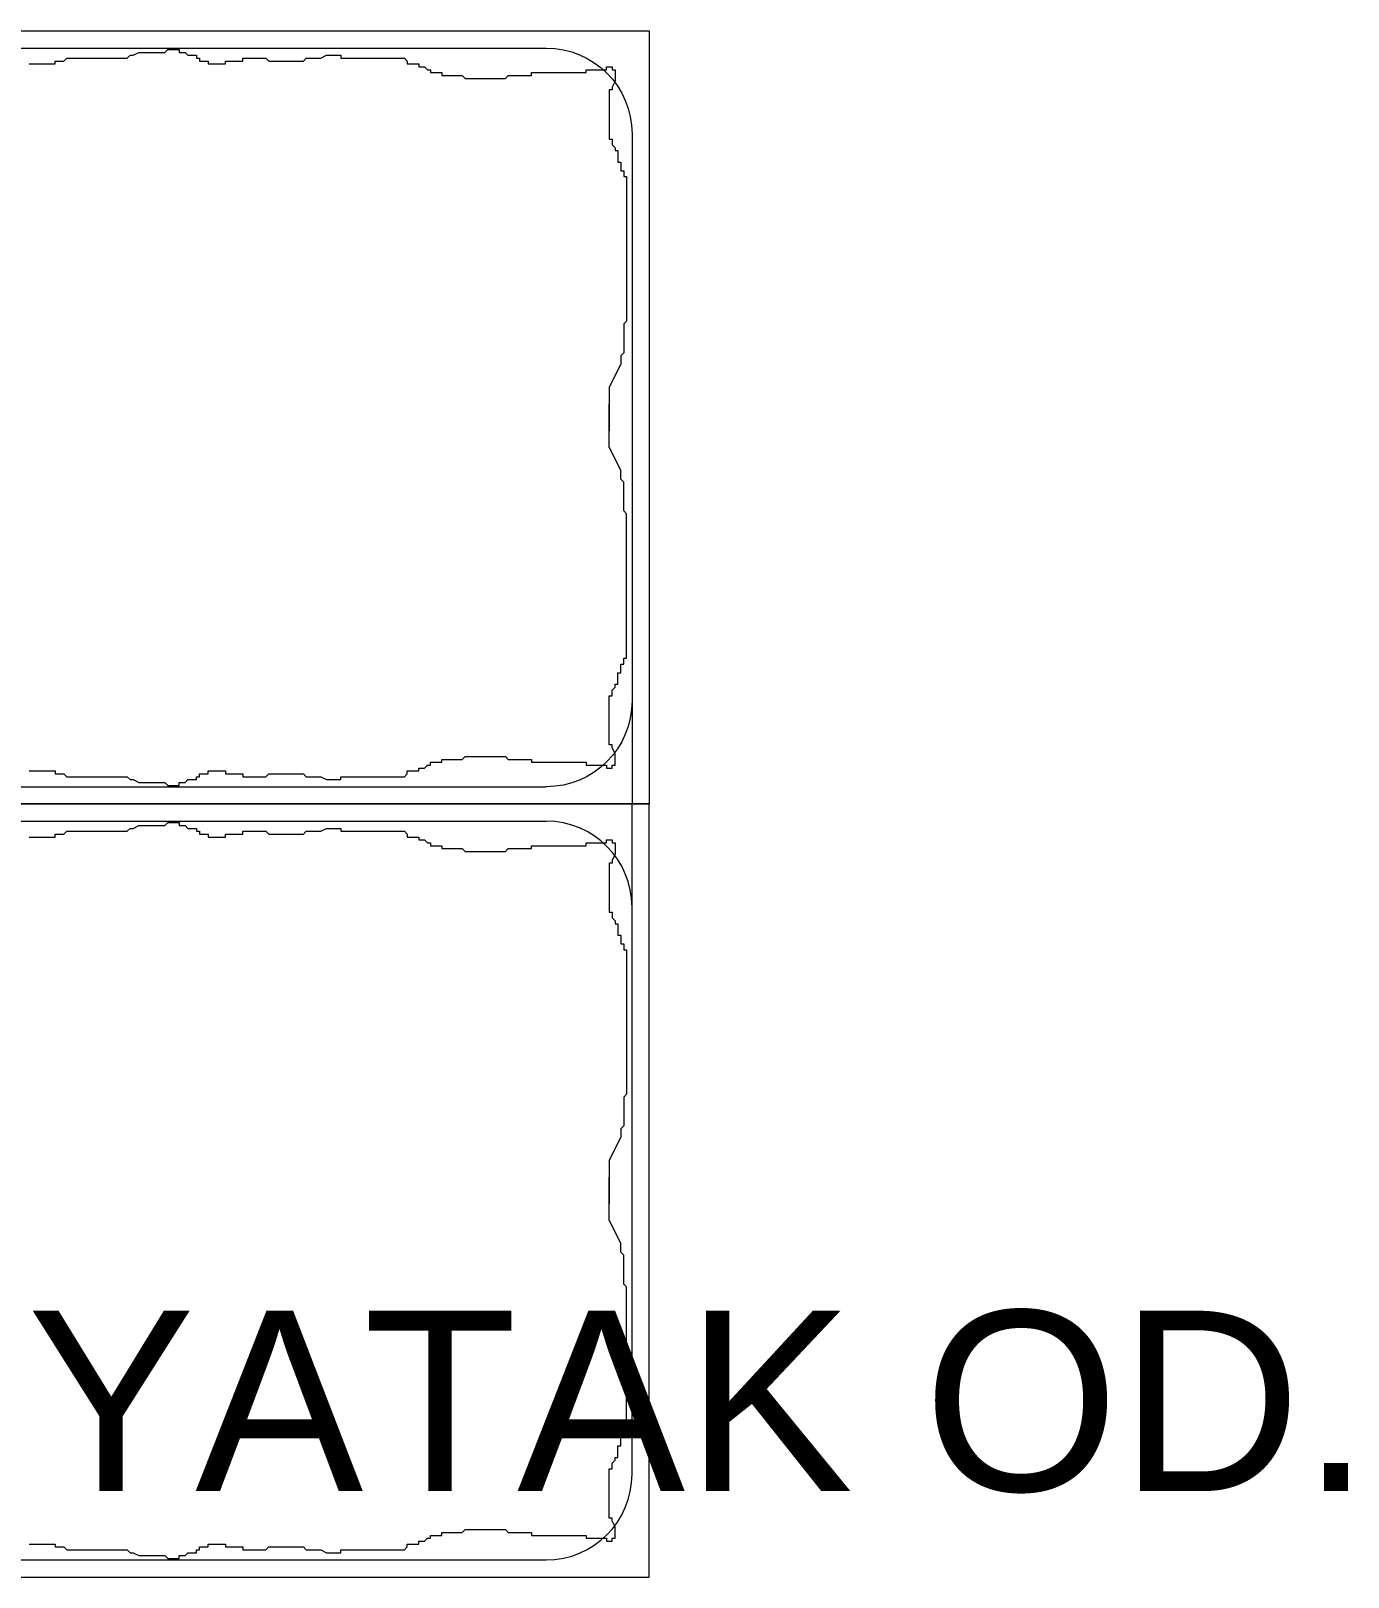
# Model space of a CAD drawing. Extents: x 775040 to 808375, y 4159409 to 4163651.
# Drawn here: x 785745.7 to 785899, y 4162278.2 to 4162458.2 of the extents above; entities that cross this region are included whole.
import ezdxf

# ---------------------------------------------------------------- set-up
doc = ezdxf.new("R2010")
doc.units = 0
doc.header["$MEASUREMENT"] = 0
doc.layers.add('Z_tefriş', color=73, linetype='Continuous', lineweight=5)
doc.layers.add('Z_yazı', color=4, linetype='Continuous', lineweight=20)
doc.styles.add('ARIAL', font='ariblk.ttf', dxfattribs={"height": 1})

# ---------------------------------------------------------------- blocks, each defined once
blk = doc.blocks.new('YATAK 2')
at = {"layer": 'Z_tefriş'}
for p, q in [((-8643.92, 17107.34), (-8643.92, 16917.34)), ((-8553.92, 16917.34), (-8553.92, 17107.34)), ((-8641.92, 17095.34), (-8641.92, 16929.34)), ((-8555.92, 17095.34), (-8555.92, 16929.34)), ((-8640.07, 16989.53), (-8640.07, 16986.51)), ((-8557.76, 16989.53), (-8557.76, 16986.51)), ((-8640.41, 16985.5), (-8640.74, 16985.16)), ((-8640.74, 16985.16), (-8640.74, 16978.11)), ((-8640.07, 16986.51), (-8640.41, 16986.51)), ((-8640.41, 16986.51), (-8640.41, 16985.5)), ((-8557.76, 16986.51), (-8557.43, 16986.51)), ((-8557.43, 16986.51), (-8557.43, 16985.5)), ((-8557.43, 16985.5), (-8557.09, 16985.16)), ((-8557.09, 16985.16), (-8557.09, 16978.11)), ((-8640.74, 16978.11), (-8641.08, 16977.77)), ((-8641.08, 16977.77), (-8641.08, 16977.43)), ((-8557.09, 16978.11), (-8556.75, 16977.77)), ((-8556.75, 16977.77), (-8556.75, 16977.43)), ((-8641.08, 16977.43), (-8641.41, 16976.76)), ((-8641.41, 16976.76), (-8641.41, 16973.74)), ((-8556.75, 16977.43), (-8556.42, 16976.76)), ((-8556.42, 16976.76), (-8556.42, 16973.74)), ((-8641.41, 16973.74), (-8641.75, 16973.4)), ((-8641.75, 16973.4), (-8641.75, 16972.06)), ((-8556.42, 16973.74), (-8556.08, 16973.4)), ((-8556.08, 16973.4), (-8556.08, 16972.06)), ((-8641.75, 16972.06), (-8641.41, 16972.06)), ((-8641.41, 16972.06), (-8641.41, 16971.39)), ((-8641.41, 16971.39), (-8641.08, 16971.05)), ((-8641.08, 16971.05), (-8641.08, 16970.04)), ((-8556.42, 16971.39), (-8556.75, 16971.05)), ((-8556.75, 16971.05), (-8556.75, 16970.04)), ((-8556.42, 16972.06), (-8556.42, 16971.39)), ((-8556.08, 16972.06), (-8556.42, 16972.06)), ((-8641.08, 16970.04), (-8640.74, 16970.04)), ((-8640.74, 16970.04), (-8640.74, 16969.71)), ((-8640.74, 16969.71), (-8640.41, 16969.71)), ((-8640.41, 16969.71), (-8640.41, 16968.7)), ((-8640.41, 16968.7), (-8640.07, 16968.7)), ((-8640.07, 16968.7), (-8640.07, 16966.68)), ((-8557.76, 16968.7), (-8557.76, 16966.68)), ((-8557.43, 16968.7), (-8557.76, 16968.7)), ((-8557.09, 16969.71), (-8557.43, 16969.71)), ((-8557.43, 16969.71), (-8557.43, 16968.7)), ((-8557.09, 16970.04), (-8557.09, 16969.71)), ((-8556.75, 16970.04), (-8557.09, 16970.04)), ((-8640.07, 16966.68), (-8640.41, 16966.68)), ((-8640.41, 16966.68), (-8640.41, 16964.66)), ((-8557.76, 16966.68), (-8557.43, 16966.68)), ((-8557.43, 16966.68), (-8557.43, 16964.66)), ((-8640.41, 16964.66), (-8640.74, 16964.66)), ((-8640.74, 16964.66), (-8640.74, 16961.98)), ((-8557.43, 16964.66), (-8557.09, 16964.66)), ((-8557.09, 16964.66), (-8557.09, 16961.98)), ((-8640.74, 16961.98), (-8640.41, 16961.64)), ((-8640.41, 16961.64), (-8640.41, 16957.61)), ((-8557.09, 16961.98), (-8557.43, 16961.64)), ((-8557.43, 16961.64), (-8557.43, 16957.61)), ((-8640.41, 16957.61), (-8640.74, 16957.27)), ((-8640.74, 16957.27), (-8640.74, 16955.59)), ((-8557.43, 16957.61), (-8557.09, 16957.27)), ((-8557.09, 16957.27), (-8557.09, 16955.59)), ((-8640.74, 16955.59), (-8641.08, 16954.92)), ((-8641.08, 16954.92), (-8641.08, 16953.24)), ((-8557.09, 16955.59), (-8556.75, 16954.92)), ((-8556.75, 16954.92), (-8556.75, 16953.24)), ((-8641.08, 16953.24), (-8640.74, 16953.24)), ((-8640.74, 16953.24), (-8640.74, 16945.85)), ((-8557.09, 16953.24), (-8557.09, 16945.85)), ((-8556.75, 16953.24), (-8557.09, 16953.24)), ((-8640.74, 16945.85), (-8640.41, 16945.51)), ((-8640.41, 16945.51), (-8640.07, 16945.51)), ((-8640.07, 16945.51), (-8640.07, 16944.17)), ((-8557.76, 16945.51), (-8557.76, 16944.17)), ((-8557.43, 16945.51), (-8557.76, 16945.51)), ((-8557.09, 16945.85), (-8557.43, 16945.51)), ((-8640.07, 16944.17), (-8639.73, 16944.17)), ((-8639.73, 16944.17), (-8639.73, 16943.49)), ((-8639.73, 16943.49), (-8639.4, 16943.16)), ((-8558.1, 16943.49), (-8558.43, 16943.16)), ((-8558.1, 16944.17), (-8558.1, 16943.49)), ((-8557.76, 16944.17), (-8558.1, 16944.17)), ((-8639.4, 16943.16), (-8639.4, 16942.82)), ((-8639.4, 16942.82), (-8639.06, 16942.82)), ((-8639.06, 16942.82), (-8639.06, 16941.48)), ((-8558.77, 16942.82), (-8558.77, 16941.48)), ((-8558.43, 16942.82), (-8558.77, 16942.82)), ((-8558.43, 16943.16), (-8558.43, 16942.82)), ((-8639.06, 16941.48), (-8638.72, 16941.48)), ((-8638.72, 16941.48), (-8638.72, 16939.12)), ((-8559.11, 16941.48), (-8559.11, 16939.12)), ((-8558.77, 16941.48), (-8559.11, 16941.48)), ((-8638.72, 16939.12), (-8638.39, 16938.79)), ((-8638.39, 16938.79), (-8638.39, 16934.08)), ((-8559.11, 16939.12), (-8559.44, 16938.79)), ((-8559.44, 16938.79), (-8559.44, 16934.08)), ((-8638.39, 16934.08), (-8638.72, 16933.75)), ((-8638.72, 16933.75), (-8638.72, 16931.06)), ((-8559.44, 16934.08), (-8559.11, 16933.75)), ((-8559.11, 16933.75), (-8559.11, 16931.06)), ((-8638.72, 16931.06), (-8639.06, 16931.06)), ((-8639.06, 16931.06), (-8639.06, 16924.67)), ((-8559.11, 16931.06), (-8558.77, 16931.06)), ((-8558.77, 16931.06), (-8558.77, 16924.67)), ((-8639.4, 16924.67), (-8639.4, 16922.32)), ((-8639.06, 16924.67), (-8639.4, 16924.67)), ((-8558.77, 16924.67), (-8558.43, 16924.67)), ((-8558.43, 16924.67), (-8558.43, 16922.32)), ((-8639.4, 16922.32), (-8639.73, 16922.32)), ((-8639.73, 16922.32), (-8639.73, 16921.65)), ((-8637.04, 16921.65), (-8637.04, 16921.99)), ((-8637.04, 16921.99), (-8631.32, 16921.99)), ((-8631.32, 16921.99), (-8631.32, 16921.65)), ((-8602.4, 16921.99), (-8605.09, 16920.64)), ((-8602.4, 16921.99), (-8597.35, 16921.99)), ((-8595.43, 16921.99), (-8600.48, 16921.99)), ((-8595.43, 16921.99), (-8592.74, 16920.64)), ((-8566.51, 16921.99), (-8566.51, 16921.65)), ((-8560.79, 16921.99), (-8566.51, 16921.99)), ((-8560.79, 16921.65), (-8560.79, 16921.99)), ((-8558.43, 16922.32), (-8558.1, 16922.32)), ((-8558.1, 16922.32), (-8558.1, 16921.65)), ((-8639.73, 16921.65), (-8639.4, 16921.65)), ((-8639.4, 16921.65), (-8639.4, 16921.31)), ((-8639.4, 16921.31), (-8638.05, 16921.31)), ((-8638.05, 16921.31), (-8637.38, 16921.65)), ((-8637.38, 16921.65), (-8637.04, 16921.65)), ((-8631.32, 16921.65), (-8630.65, 16921.65)), ((-8630.65, 16921.65), (-8630.31, 16921.31)), ((-8630.31, 16921.31), (-8629.98, 16921.31)), ((-8629.98, 16921.31), (-8629.98, 16920.98)), ((-8629.98, 16920.98), (-8628.63, 16920.98)), ((-8628.63, 16920.98), (-8628.63, 16920.64)), ((-8628.63, 16920.64), (-8627.62, 16920.64)), ((-8627.62, 16920.64), (-8627.62, 16920.31)), ((-8627.62, 16920.31), (-8626.95, 16920.31)), ((-8626.95, 16920.31), (-8626.95, 16919.97)), ((-8610.13, 16919.97), (-8609.8, 16920.31)), ((-8609.8, 16920.31), (-8606.43, 16920.31)), ((-8606.1, 16920.64), (-8606.43, 16920.31)), ((-8606.1, 16920.64), (-8605.09, 16920.64)), ((-8591.73, 16920.64), (-8592.74, 16920.64)), ((-8591.73, 16920.64), (-8591.4, 16920.31)), ((-8588.03, 16920.31), (-8591.4, 16920.31)), ((-8587.7, 16919.97), (-8588.03, 16920.31)), ((-8570.88, 16920.31), (-8570.88, 16919.97)), ((-8570.21, 16920.31), (-8570.88, 16920.31)), ((-8570.21, 16920.64), (-8570.21, 16920.31)), ((-8569.2, 16920.64), (-8570.21, 16920.64)), ((-8569.2, 16920.98), (-8569.2, 16920.64)), ((-8567.85, 16920.98), (-8569.2, 16920.98)), ((-8567.85, 16921.31), (-8567.85, 16920.98)), ((-8567.52, 16921.31), (-8567.85, 16921.31)), ((-8567.18, 16921.65), (-8567.52, 16921.31)), ((-8566.51, 16921.65), (-8567.18, 16921.65)), ((-8560.45, 16921.65), (-8560.79, 16921.65)), ((-8559.78, 16921.31), (-8560.45, 16921.65)), ((-8558.43, 16921.31), (-8559.78, 16921.31)), ((-8558.43, 16921.65), (-8558.43, 16921.31)), ((-8558.1, 16921.65), (-8558.43, 16921.65)), ((-8631.92, 16919.34), (-8553.92, 16919.34)), ((-8626.95, 16919.97), (-8610.13, 16919.97)), ((-8570.88, 16919.97), (-8587.7, 16919.97)), ((-8643.92, 16917.34), (-8553.92, 16917.34))]:
    blk.add_line(p, q, dxfattribs=at)
for centre, start, end in [((-8631.92, 16929.34), 180, 270), ((-8565.92, 16929.34), 270, 0)]:
    blk.add_arc(centre, 10, start, end, dxfattribs=at)

msp = doc.modelspace()

# ---------------------------------------------------------------- block references
at = {"layer": 'Z_tefriş', "xscale": -1, "rotation": 90}
msp.add_blockref('YATAK 2', (802734.99, 4153814.31), dxfattribs=at)
at = {"layer": 'Z_tefriş', "rotation": 90}
msp.add_blockref('YATAK 2', (802734.99, 4170922.14), dxfattribs=at)

# ---------------------------------------------------------------- texts
at = {"layer": 'Z_yazı', "insert": (785823.46, 4162298.59), "char_height": 21, "width": 311.9787, "attachment_point": 5, "style": 'ARIAL'}
msp.add_mtext('{\\fArial|b0|i0|c162|p34;YATAK OD.}', dxfattribs=at)

doc.saveas('drawing.dxf')
